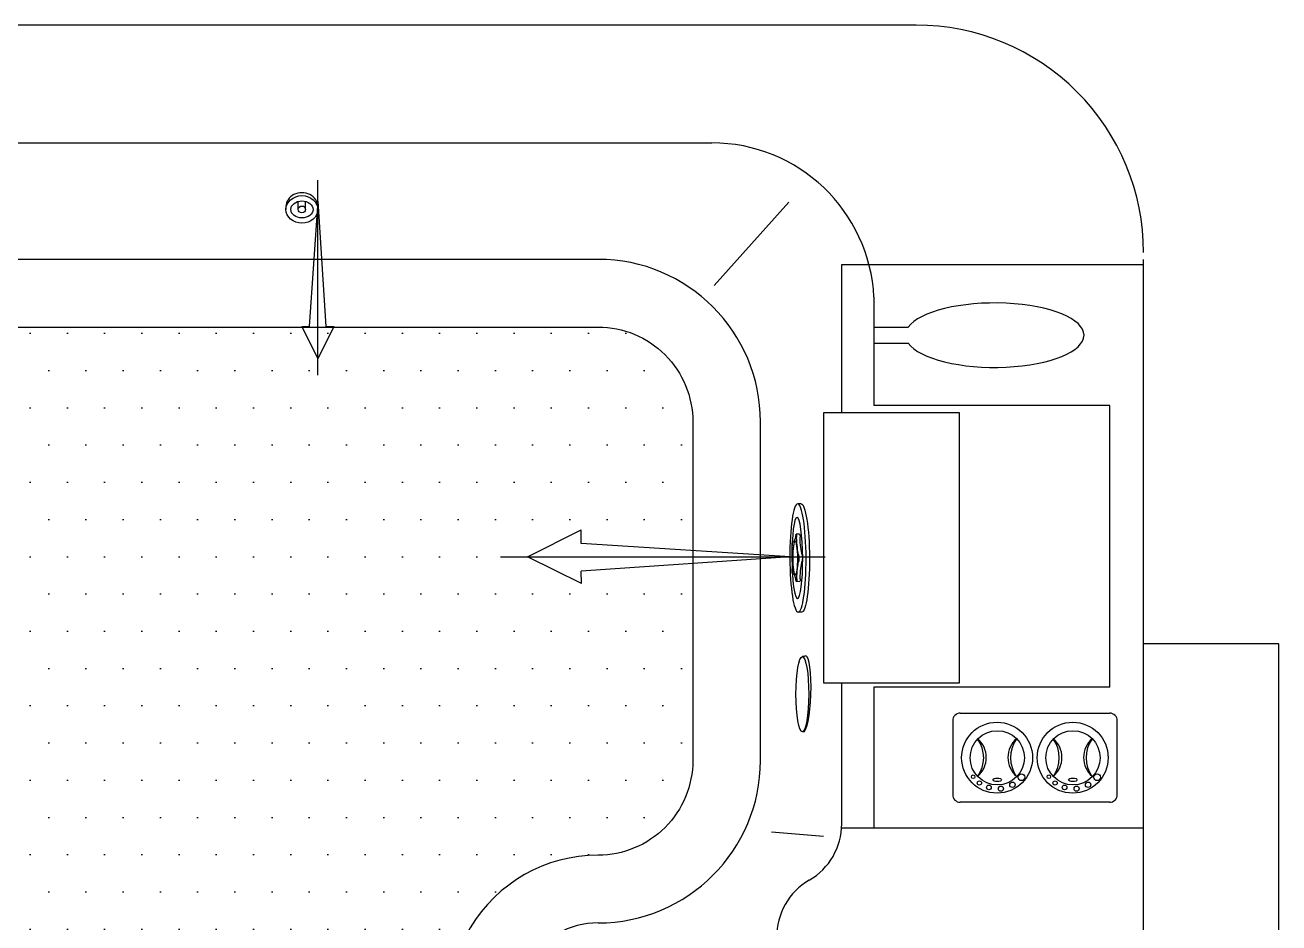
# Model space of a CAD drawing. Header units: millimetres. Extents: x -1265.57 to -1263.54, y 2261.54 to 2263.07.
# Drawn here: x -1264.471 to -1263.545, y 2262.406 to 2263.069 of the extents above; entities that cross this region are included whole.
import ezdxf

# ---------------------------------------------------------------- set-up
doc = ezdxf.new("R2010")
doc.units = ezdxf.units.MM
doc.linetypes.add('CENTER2', pattern=[1.125, 0.75, -0.125, 0.125, -0.125])
for name, color, linetype in [('CONTOR04', 7, 'Continuous'), ('jacuzzi', 1, 'Continuous'), ('LCOTA02', 1, 'Continuous'), ('TEXTOCOTA', 7, 'Continuous')]:
    doc.layers.add(name, color=color, linetype=linetype)

# ---------------------------------------------------------------- blocks, each defined once
blk = doc.blocks.new('A$C37FA7AEC')
at = {"layer": 'LCOTA02'}
for p, q in [((1.014, 4.714), (1.226, 4.714)), ((1.226, 2.901), (0.633, 2.901)), ((1.226, 1.813), (0.633, 1.813)), ((1.014, 0), (1.226, 0))]:
    blk.add_line(p, q, dxfattribs=at)
for centre, major_axis, ratio, start_param, end_param in [((1.014, 2.357), (0, 2.357), 0.431953, 6.283185, 9.424778), ((1.226, 2.357), (0, -0.544), 0.461888, -3.141592653589793, 3.141592653589793)]:
    blk.add_ellipse(centre, major_axis=major_axis, ratio=ratio, start_param=start_param, end_param=end_param, dxfattribs=at)
for major_axis, ratio in [((0, 2.357), 0.431953), ((0, 1.646), 0.381644)]:
    blk.add_ellipse((1.226, 2.357), major_axis=major_axis, ratio=ratio, dxfattribs=at)
blk = doc.blocks.new('*E3')
at = {"layer": 'TEXTOCOTA', "color": 2, "xscale": -1, "rotation": 90.00000001721558}
blk.add_blockref('A$C37FA7AEC', (4.714, 2.243), dxfattribs=at)

msp = doc.modelspace()

# ---------------------------------------------------------------- hatches: boundary and pattern name
at = {"layer": 'jacuzzi'}
h = msp.add_hatch(dxfattribs=at)
h.set_pattern_fill('DOTS', color=256, scale=0.44, style=0)
h.set_pattern_definition([(0, (-1271.850848, 2258.853828), (0.01375, 0.0275), [0, -0.0275])])
edge = h.paths.add_edge_path()
edge.add_arc((-1264.04751, 2262.5259), 0.07, -90, 0, ccw=False)
edge.add_arc((-1264.04751, 2262.3459), 0.11, 90, 208.28686)
edge.add_arc((-1264.62575, 2262.02253), 0.55254, -23.50043, 29.39924, ccw=False)
edge.add_arc((-1264.16151, 2261.8199), 0.046, 270, 337.38171, ccw=False)
edge.add_line((-1264.16151, 2261.7739), (-1264.50501, 2261.7739))
edge.add_arc((-1264.50501, 2261.8239), 0.05, 193.70759, 270, ccw=False)
edge.add_arc((-1264.60751, 2261.7989), 0.0555, 13.70759, 166.29241)
edge.add_arc((-1264.71, 2261.8239), 0.05, 270, 346.29241, ccw=False)
edge.add_line((-1264.71, 2261.7739), (-1265.06151, 2261.7739))
edge.add_arc((-1265.06151, 2261.8439), 0.07, 180, 270, ccw=False)
edge.add_line((-1265.13151, 2261.8439), (-1265.13151, 2262.0939))
edge.add_arc((-1265.06151, 2262.0939), 0.07, 90, 180, ccw=False)
edge.add_arc((-1265.06151, 2262.2739), 0.11, 270, 388.28686)
edge.add_arc((-1264.48326, 2262.59726), 0.55254, 156.49957, 209.39924, ccw=False)
edge.add_arc((-1264.94751, 2262.7999), 0.046, 90, 157.38171, ccw=False)
edge.add_line((-1264.94751, 2262.8459), (-1264.04751, 2262.8459))
edge.add_arc((-1264.04751, 2262.7759), 0.07, 0, 90, ccw=False)
edge.add_line((-1263.97751, 2262.7759), (-1263.97751, 2262.5259))

# ---------------------------------------------------------------- linework, layer by layer
at = {"layer": 'CONTOR04', "color": 1}
for p, q in [((-1263.7799, 2262.56081), (-1263.66953, 2262.56081)), ((-1263.78552, 2262.55518), (-1263.78552, 2262.50061)), ((-1263.6639, 2262.50061), (-1263.6639, 2262.55518)), ((-1263.66953, 2262.49499), (-1263.7799, 2262.49499))]:
    msp.add_line(p, q, dxfattribs=at)
for centre, radius in [((-1263.75273, 2262.5279), 0.02619), ((-1263.75259, 2262.52782), 0.02003), ((-1263.69684, 2262.5279), 0.02619), ((-1263.69669, 2262.52782), 0.02003), ((-1263.77037, 2262.51382), 0.00131), ((-1263.76577, 2262.50925), 0.00156), ((-1263.74135, 2262.50788), 0.00201), ((-1263.73468, 2262.51343), 0.00246), ((-1263.71448, 2262.51382), 0.00131), ((-1263.70988, 2262.50925), 0.00156), ((-1263.68545, 2262.50788), 0.00201), ((-1263.67878, 2262.51343), 0.00246), ((-1263.75878, 2262.50597), 0.00176), ((-1263.74988, 2262.50501), 0.0019), ((-1263.70288, 2262.50597), 0.00176), ((-1263.69399, 2262.50501), 0.0019)]:
    msp.add_circle(centre, radius, dxfattribs=at)
for centre, radius, start, end in [((-1263.7799, 2262.55518), 0.00563, 90, 180), ((-1263.66953, 2262.55518), 0.00563, 0, 90), ((-1263.78623, 2262.52782), 0.0236, 323.82956, 36.17044), ((-1263.77909, 2262.52804), 0.01836, 311.02444, 48.97556), ((-1263.72638, 2262.52804), 0.01836, 131.02444, 228.97556), ((-1263.71923, 2262.52782), 0.0236, 143.82956, 216.17044), ((-1263.73034, 2262.52782), 0.0236, 323.82956, 36.17044), ((-1263.72319, 2262.52804), 0.01836, 311.02444, 48.97556), ((-1263.67048, 2262.52804), 0.01836, 131.02444, 228.97556), ((-1263.66334, 2262.52782), 0.0236, 143.82956, 216.17044), ((-1263.7799, 2262.50061), 0.00563, 180, 270), ((-1263.66953, 2262.50061), 0.00563, 270, 0)]:
    msp.add_arc(centre, radius, start, end, dxfattribs=at)
for centre in [(-1263.75262, 2262.51155), (-1263.69672, 2262.51155)]:
    msp.add_ellipse(centre, major_axis=(0.00326, 0), ratio=0.411765, dxfattribs=at)
at = {"layer": 'jacuzzi'}
for p, q in [((-1264.97127, 2262.9819), (-1263.96351, 2262.9819)), ((-1263.90661, 2262.93808), (-1263.96165, 2262.8766)), ((-1264.04751, 2262.8959), (-1264.94751, 2262.8959)), ((-1263.64451, 2262.8919), (-1263.86761, 2262.8919)), ((-1263.86751, 2262.7829), (-1263.86751, 2262.8919)), ((-1263.84366, 2262.8679), (-1263.84366, 2262.7879)), ((-1263.84366, 2262.8459), (-1263.81837, 2262.8459)), ((-1263.84366, 2262.8339), (-1263.84366, 2262.8337)), ((-1263.84366, 2262.8339), (-1263.81837, 2262.8339)), ((-1263.66951, 2262.7879), (-1263.84366, 2262.7879)), ((-1263.66951, 2262.5799), (-1263.66951, 2262.7879)), ((-1263.92751, 2262.5259), (-1263.92751, 2262.7759)), ((-1263.54451, 2262.6119), (-1263.64451, 2262.6119)), ((-1263.54451, 2261.7119), (-1263.54451, 2262.6119)), ((-1263.89517, 2262.60255), (-1263.89657, 2262.60255)), ((-1263.86751, 2262.47904), (-1263.86751, 2262.5829)), ((-1263.84366, 2262.5799), (-1263.84366, 2262.4759)), ((-1263.66951, 2262.5799), (-1263.84366, 2262.5799)), ((-1263.89518, 2262.54693), (-1263.89658, 2262.54693)), ((-1263.88093, 2262.46978), (-1263.91928, 2262.47297)), ((-1263.64451, 2262.4759), (-1263.86761, 2262.4759))]:
    msp.add_line(p, q, dxfattribs=at)
at = {"layer": 'jacuzzi', "color": 1, "linetype": 'CENTER2'}
for p, q in [((-1264.25451, 2262.81047), (-1264.25451, 2262.95444)), ((-1264.11966, 2262.67624), (-1263.8797, 2262.67624))]:
    msp.add_line(p, q, dxfattribs=at)
at = {"layer": 'jacuzzi', "color": 3}
msp.add_lwpolyline([(-1263.64451, 2262.9009, 0.414214), (-1263.81251, 2263.0689), (-1265.30151, 2263.0689, 0.414214), (-1265.46951, 2262.9009), (-1265.46951, 2261.7119, 0.414214), (-1265.30151, 2261.5439), (-1263.81251, 2261.5439, 0.414214), (-1263.64451, 2261.7119), (-1263.64451, 2262.8959)], format="xyb", dxfattribs=at)
at = {"layer": 'jacuzzi'}
msp.add_lwpolyline([(-1263.97751, 2262.5259, -0.414214), (-1264.04751, 2262.4559, 0.567426), (-1264.14437, 2262.29377, -0.235007), (-1264.11904, 2261.80221, -0.302783), (-1264.16151, 2261.7739), (-1264.50501, 2261.7739, -0.345755), (-1264.55359, 2261.81205, 0.785403), (-1264.66142, 2261.81205, -0.345755), (-1264.71, 2261.7739), (-1265.06151, 2261.7739, -0.414214), (-1265.13151, 2261.8439), (-1265.13151, 2262.0939, -0.414214), (-1265.06151, 2262.1639, 0.567426), (-1264.96464, 2262.32603, -0.235007), (-1264.98997, 2262.81759, -0.302783), (-1264.94751, 2262.8459), (-1264.04751, 2262.8459, -0.414214), (-1263.97751, 2262.7759)], format="xyb", close=True, dxfattribs=at)
msp.add_lwpolyline([(-1263.7807, 2262.7829), (-1263.7807, 2262.5829), (-1263.8807, 2262.5829), (-1263.8807, 2262.7829)], close=True, dxfattribs=at)
for centre, radius, start, end in [((-1263.96351, 2262.8619), 0.12, 2.86598, 90), ((-1264.04751, 2262.7759), 0.12, 0, 90), ((-1264.04751, 2262.5259), 0.12, 270, 0), ((-1263.91551, 2262.47904), 0.048, 300, 0), ((-1263.86751, 2262.3959), 0.048, 120, 241.59075), ((-1264.04751, 2262.3459), 0.06, 90, 208.28686)]:
    msp.add_arc(centre, radius, start, end, dxfattribs=at)
for centre, major_axis, ratio, start_param, end_param in [((-1263.75451, 2262.8399), (0.066, 0), 0.36067, 3.396397, 9.169974), ((-1263.89658, 2262.57474), (0.00001, 0.02781), 0.16998, 3.141593, 9.424778), ((-1263.89518, 2262.57474), (0.00101, 0.02835), 0.172502, 3.343841, 6.485433)]:
    msp.add_ellipse(centre, major_axis=major_axis, ratio=ratio, start_param=start_param, end_param=end_param, dxfattribs=at)
at = {"layer": 'LCOTA02', "color": 1}
for p, q in [((-1264.25451, 2262.9389), (-1264.26086, 2262.84632)), ((-1264.25451, 2262.9389), (-1264.24858, 2262.84624)), ((-1264.26629, 2262.84635), (-1264.26086, 2262.84632)), ((-1264.26629, 2262.84635), (-1264.25455, 2262.82248)), ((-1264.25455, 2262.82248), (-1264.24249, 2262.8462)), ((-1264.24858, 2262.84624), (-1264.24249, 2262.8462)), ((-1264.09964, 2262.67618), (-1264.06011, 2262.69627)), ((-1264.06004, 2262.68611), (-1264.06011, 2262.69627)), ((-1263.90561, 2262.67624), (-1264.06004, 2262.68611)), ((-1263.89871, 2262.69287), (-1263.90121, 2262.69286)), ((-1264.05985, 2262.65661), (-1264.09964, 2262.67618)), ((-1263.90561, 2262.67624), (-1264.05991, 2262.66564)), ((-1264.05985, 2262.65661), (-1264.05991, 2262.66564)), ((-1263.89853, 2262.6579), (-1263.90126, 2262.65788))]:
    msp.add_line(p, q, dxfattribs=at)
at = {"layer": 'LCOTA02'}
for p, q in [((-1263.89754, 2262.71539), (-1263.90004, 2262.71538)), ((-1263.89714, 2262.63539), (-1263.89964, 2262.63538))]:
    msp.add_line(p, q, dxfattribs=at)
at = {"layer": 'LCOTA02', "extrusion": (0, 0, -1)}
for centre, major_axis, ratio, end_param in [((-1263.89984, 2262.67538), (0.0002, -0.04), 0.15, 9.424778), ((-1263.89734, 2262.67539), (0.0002, -0.04), 0.15, 6.283185), ((-1263.90034, 2262.67538), (0.00015, -0.03), 0.133333, 9.424778)]:
    msp.add_ellipse(centre, major_axis=major_axis, ratio=ratio, start_param=3.141593, end_param=end_param, dxfattribs=at)
at = {"layer": 'LCOTA02', "color": 1, "extrusion": (0, 0, -1)}
for centre, major_axis, start_param, end_param in [((-1263.90378, 2262.68451), (0.00001, -0.00268), 1.134995, 3.263235), ((-1263.90184, 2262.67537), (0.00006, -0.0125), 3.141593, 9.424778), ((-1263.90349, 2262.70603), (0.0001, -0.019), -0.74996, 0.121642), ((-1263.90119, 2262.69018), (0.00001, -0.00268), 2.391632, 4.519872), ((-1263.89802, 2262.69434), (0.0001, -0.019), 0.506677, 1.378279), ((-1263.89869, 2262.69019), (0.00001, -0.00268), 3.141593, 4.519872), ((-1263.89552, 2262.69436), (0.0001, -0.019), 0.506677, 1.378279), ((-1263.90668, 2262.67534), (0.0001, -0.019), 4.276588, 5.14819), ((-1263.8995, 2262.67538), (0.00001, -0.00268), 3.648269, 5.776509), ((-1263.897, 2262.67539), (0.00001, -0.00268), 3.648269, 5.776509), ((-1263.90368, 2262.66621), (0.00001, -0.00268), -0.121642, 2.006598), ((-1263.89783, 2262.65643), (0.0001, -0.019), 1.763314, 2.634916), ((-1263.89533, 2262.65644), (0.0001, -0.019), 1.763314, 2.634916), ((-1263.90318, 2262.64469), (0.0001, -0.019), 3.019951, 3.891553), ((-1263.90104, 2262.66056), (0.00001, -0.00268), -1.378279, 0.74996), ((-1263.89854, 2262.66058), (0.00001, -0.00268), -1.378279, 0)]:
    msp.add_ellipse(centre, major_axis=major_axis, ratio=0.15, start_param=start_param, end_param=end_param, dxfattribs=at)

# ---------------------------------------------------------------- block references
at = {"layer": 'CONTOR04', "color": 1, "extrusion": (0, 0, -1), "xscale": 0.009999999999990905, "yscale": 0.005000000000109139, "zscale": -0.009999999999999959}
msp.add_blockref('*E3', (1264.23094, 2262.93381), dxfattribs=at)

doc.saveas('drawing.dxf')
